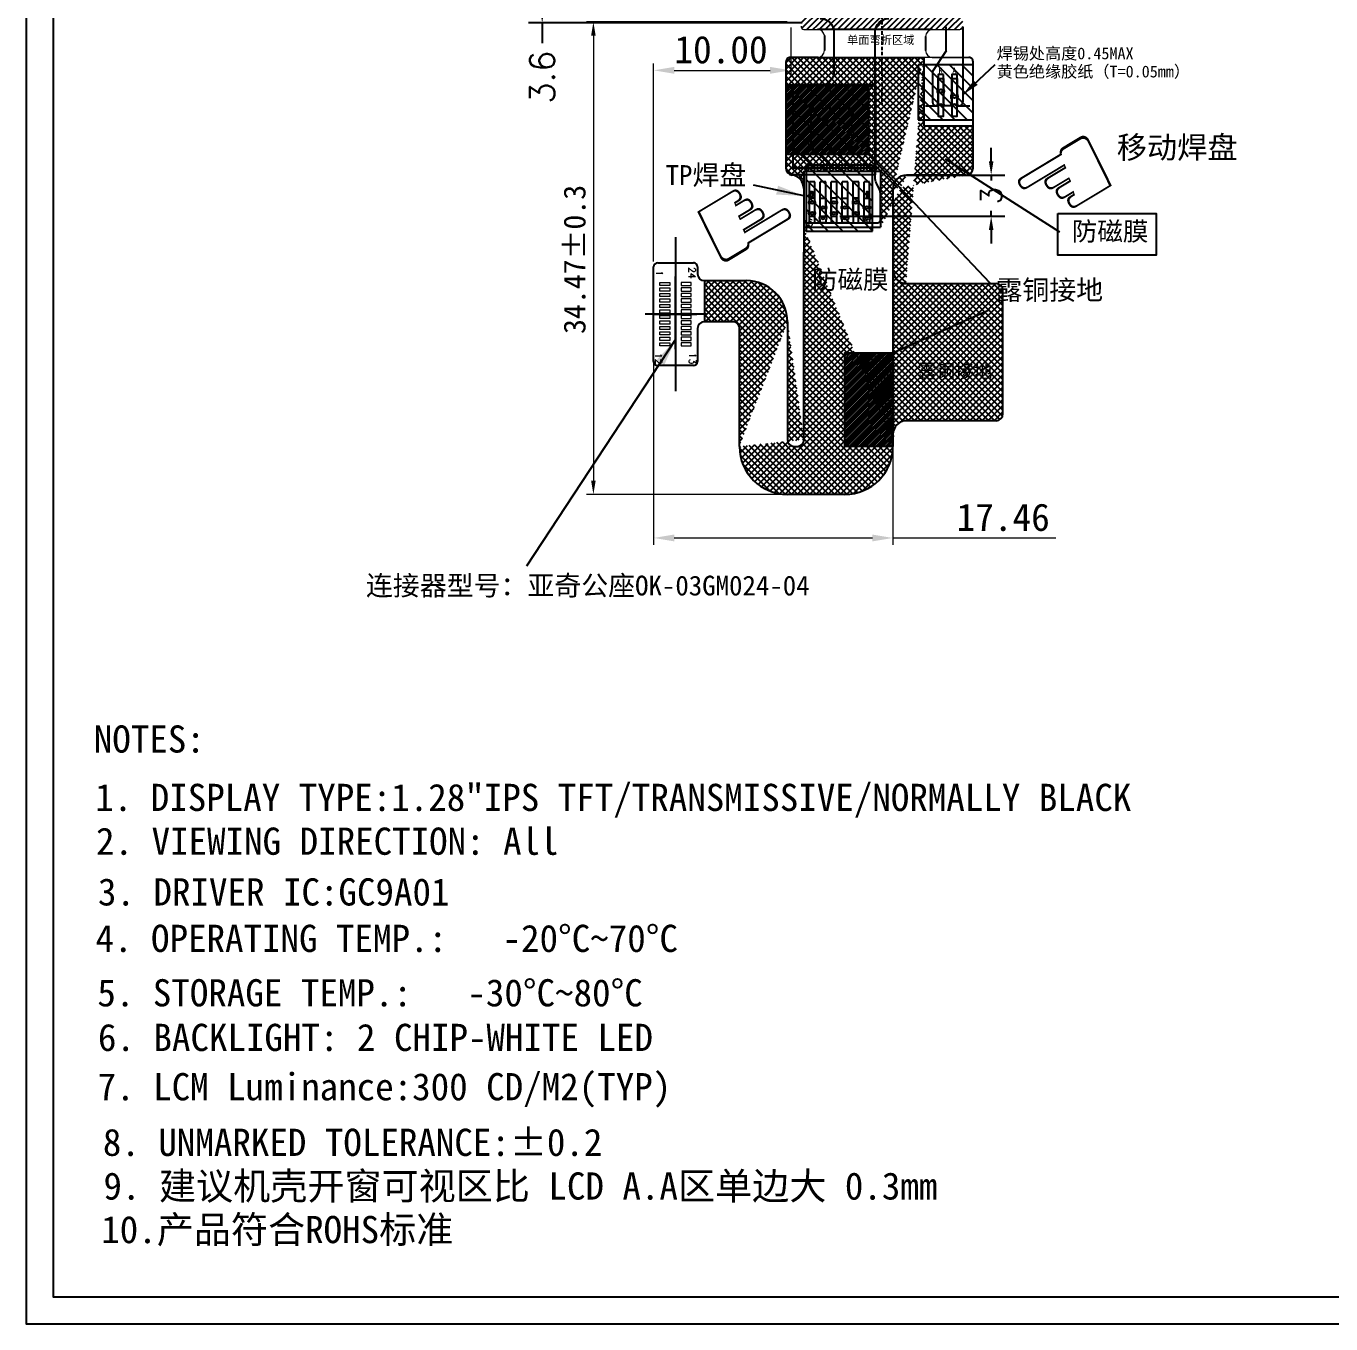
# Model space of a CAD drawing. Header units: millimetres. Extents: x 784 to 1591, y 435 to 646.
# Drawn here: x 1339.8 to 1435.1, y 442.7 to 537.4 of the extents above; entities that cross this region are included whole.
import ezdxf

# ---------------------------------------------------------------- set-up
doc = ezdxf.new("R2010")
doc.units = ezdxf.units.MM
doc.linetypes.add('CENTER', pattern=[50.800000000000004, 31.75, -6.349999999999999, 6.349999999999999, -6.349999999999999])
doc.linetypes.add('DASHED2', pattern=[0.375, 0.25, -0.125])
for name, color, linetype in [('dim', 3, 'Continuous'), ('DWG', 7, 'Continuous'), ('FPC', 33, 'Continuous'), ('FPC-LED', 30, 'Continuous'), ('FPC-O正面白油层', 7, 'Continuous'), ('FRAME', 154, 'Continuous'), ('图框', 7, 'Continuous')]:
    doc.layers.add(name, color=color, linetype=linetype)
doc.styles.add('ROMANS', font='romans.shx')
doc.styles.get("Standard").update_dxf_attribs({"font": 'txt', "bigfont": 'gbcbig.shx'})
doc.styles.add('中文', font='')
doc.styles.add('宋', font='', dxfattribs={"height": 2})
doc.styles.add('宋体', font='')
doc.styles.add('工程', font='gbenor.shx', dxfattribs={"width": 1.25, "bigfont": 'gbcbig.shx'})
doc.styles.get('中文').set_extended_font_data('SimSun')
doc.styles.get('宋').set_extended_font_data('SimSun')
doc.styles.get('宋体').set_extended_font_data('SimSun')
doc.dimstyles.new('ISO-25$0', dxfattribs={"dimtxt": 1.5, "dimasz": 1, "dimexe": 1, "dimexo": 0.3, "dimgap": 0.6, "dimtad": 0, "dimdsep": 46, "dimtxsty": 'Standard', "dimcen": 0, "dimadec": 0, "dimazin": 0, "dimtfac": 1, "dimtmove": 0, "dimatfit": 3, "dimfxl": 1, "dimarcsym": 0})
doc.dimstyles.get("Standard").update_dxf_attribs({"dimtxt": 0.18, "dimasz": 0.18, "dimexe": 0.18, "dimexo": 0.0625, "dimgap": 0.09, "dimtad": 0, "dimzin": 0, "dimdsep": 46, "dimtxsty": 'Standard', "dimcen": 0, "dimadec": 0, "dimazin": 0, "dimtfac": 1, "dimtofl": 0, "dimtmove": 0, "dimatfit": 3, "dimfxl": 1, "dimtolj": 1, "dimtzin": 0, "dimarcsym": 0})
doc.dimstyles.new('标准', dxfattribs={"dimtxt": 2, "dimasz": 1.8, "dimexe": 0.5, "dimexo": 0.4, "dimgap": 0.1, "dimtad": 1, "dimzin": 1, "dimdsep": 46, "dimtxsty": '工程', "dimblk": 'CLOSEDBLANK', "dimcen": 0.09, "dimclrd": 3, "dimclre": 3, "dimclrt": 3, "dimadec": 0, "dimazin": 0, "dimtfac": 1, "dimtofl": 0, "dimtmove": 0, "dimatfit": 3, "dimldrblk": 'CLOSEDBLANK', "dimfxl": 1, "dimtolj": 1, "dimlwd": 0, "dimlwe": 0, "dimarcsym": 0})

# ---------------------------------------------------------------- blocks, each defined once
blk = doc.blocks.new('*D84')
at = {"color": 7, "lineweight": 0, "transparency": 16777216}
for p, q in [((1395.390129754985, 537.6748398307334), (1380.741447155079, 537.6748398307334)), ((1381.241447155079, 536.6748398307334), (1381.241447155078, 504.2011819960208)), ((1395.002405707368, 503.2011819960208), (1380.741447155078, 503.2011819960208))]:
    blk.add_line(p, q, dxfattribs=at)
at = {"color": 7, "transparency": 16777216}
for points in [[(1381.074780488412, 536.6748398307334), (1381.408113821745, 536.6748398307334), (1381.241447155079, 537.6748398307334)], [(1381.074780488412, 504.2011819960208), (1381.408113821745, 504.2011819960208), (1381.241447155078, 503.2011819960208)]]:
    blk.add_solid(points, dxfattribs=at)
at = {"layer": 'Defpoints', "color": 0, "transparency": 16777216}
for p in [(1395.790129754985, 537.6748398307334), (1381.241447155078, 503.2011819960208), (1395.402405707368, 503.2011819960208)]:
    blk.add_point(p, dxfattribs=at)
at = {"color": 7, "transparency": 16777216, "insert": (1379.878877322676, 520.3506281803766), "char_height": 1.6, "attachment_point": 5, "rotation": 90, "style": '宋体'}
blk.add_mtext('\\A1;34.47%%P0.3', dxfattribs=at)
blk = doc.blocks.new('_ClosedBlank')
at = {"color": 0, "linetype": 'ByBlock', "lineweight": -2}
for p, q in [((-1, 0.1666666666666666), (0, 0)), ((-1, 0.1666666666666666), (-1, -0.1666666666666666)), ((0, 0), (-1, -0.1666666666666666))]:
    blk.add_line(p, q, dxfattribs=at)
blk = doc.blocks.new('f')
h = blk.add_hatch()
h.set_pattern_fill('ANSI31', color=2, scale=0.2, style=0)
h.set_pattern_definition([(45, (236.848330960669, 0), (-0.4490128060534576, 0.4490128060534577), [])])
h.paths.add_polyline_path([(485.9467499625166, 191.7858586389511), (481.9467499625167, 191.785858638951), (481.9467499625166, 187.785858638951), (485.9467499625166, 187.785858638951)])
at = {"color": 2}
for p, q in [((481.9467499625166, 191.785858638951), (485.9467499625166, 191.785858638951)), ((481.9467499625166, 187.785858638951), (481.9467499625167, 191.785858638951)), ((485.9467499625166, 191.785858638951), (485.9467499625166, 187.785858638951)), ((485.9467499625166, 187.785858638951), (481.9467499625166, 187.785858638951))]:
    blk.add_line(p, q, dxfattribs=at)
blk = doc.blocks.new('*D94')
at = {"color": 7, "lineweight": 0, "transparency": 16777216}
for p, q in [((1385.638735930305, 514.4011524452828), (1385.638735930305, 499.5245121384881)), ((1403.102405706984, 506.3011524451629), (1403.102405706984, 499.5245121384881)), ((1387.138735930305, 500.0245121384881), (1401.602405706984, 500.0245121384881)), ((1403.102405706984, 500.0245121384881), (1414.989277215364, 500.0245121384881))]:
    blk.add_line(p, q, dxfattribs=at)
at = {"color": 7, "transparency": 16777216}
for points in [[(1387.138735930305, 500.2745121384881), (1387.138735930305, 499.7745121384881), (1385.638735930305, 500.0245121384881)], [(1401.602405706984, 500.2745121384881), (1401.602405706984, 499.7745121384881), (1403.102405706984, 500.0245121384881)]]:
    blk.add_solid(points, dxfattribs=at)
at = {"layer": 'Defpoints', "color": 0, "transparency": 16777216}
for p in [(1385.638735930305, 514.8011524452828), (1403.102405706984, 506.7011524451628), (1403.102405706984, 500.0245121384881)]:
    blk.add_point(p, dxfattribs=at)
at = {"color": 7, "transparency": 16777216, "insert": (1411.148495092459, 501.5245121384881), "char_height": 2, "attachment_point": 5, "style": '宋体'}
blk.add_mtext('\\A1;17.46', dxfattribs=at)
blk = doc.blocks.new('*D95')
at = {"color": 7, "lineweight": 0, "transparency": 16777216}
for p, q in [((1395.639660334535, 537.2748398307334), (1395.639660334535, 533.6459933465893)), ((1385.638736365913, 520.2011525835114), (1385.638736365913, 534.6459933465893)), ((1387.138736365913, 534.1459933465893), (1394.139660334535, 534.1459933465893))]:
    blk.add_line(p, q, dxfattribs=at)
at = {"color": 7, "transparency": 16777216}
for points in [[(1387.138736365913, 534.3959933465893), (1387.138736365913, 533.8959933465893), (1385.638736365913, 534.1459933465893)], [(1394.139660334535, 534.3959933465893), (1394.139660334535, 533.8959933465893), (1395.639660334535, 534.1459933465893)]]:
    blk.add_solid(points, dxfattribs=at)
at = {"layer": 'Defpoints', "color": 0, "transparency": 16777216}
for p in [(1395.639660334535, 537.6748398307334), (1395.639660334535, 534.1459933465893), (1385.638736365913, 519.8011525835115)]:
    blk.add_point(p, dxfattribs=at)
at = {"color": 7, "transparency": 16777216, "insert": (1390.55502540607, 535.6459933465893), "char_height": 2, "attachment_point": 5, "style": '宋体'}
blk.add_mtext('\\A1;10.00', dxfattribs=at)
blk = doc.blocks.new('*D106')
at = {"layer": 'Defpoints', "color": 0, "transparency": 16777216}
for p in [(1402.297827056947, 541.2149035360501), (1377.505406430877, 537.6149035358101), (1396.788954288807, 537.6149035358101)]:
    blk.add_point(p, dxfattribs=at)
at = {"layer": 'dim', "color": 0, "lineweight": -2, "transparency": 16777216}
for p, q in [((1401.997827056947, 541.2149035360501), (1376.505406430877, 541.2149035360501)), ((1377.505406430877, 540.2149035360501), (1377.505406430877, 538.6149035358101)), ((1396.488954288807, 537.6149035358101), (1376.505406430877, 537.6149035358101)), ((1377.505406430877, 537.6149035358101), (1377.505406430877, 536.135340044327))]:
    blk.add_line(p, q, dxfattribs=at)
at = {"layer": 'dim', "color": 0, "transparency": 16777216}
for points in [[(1377.338739764211, 540.2149035360501), (1377.672073097544, 540.2149035360501), (1377.505406430877, 541.2149035360501)], [(1377.338739764211, 538.6149035358101), (1377.672073097544, 538.6149035358101), (1377.505406430877, 537.6149035358101)]]:
    blk.add_solid(points, dxfattribs=at)
at = {"layer": 'dim', "color": 0, "transparency": 16777216, "insert": (1377.505406430877, 533.649625758613), "char_height": 1.8, "attachment_point": 5, "rotation": 90, "style": 'ROMANS'}
blk.add_mtext('3.6', dxfattribs=at)
blk = doc.blocks.new('*D132')
at = {"color": 0, "lineweight": -2, "transparency": 16777216}
for p, q in [((1410.270427635883, 527.5011524437627), (1410.270427635883, 528.5011524437627)), ((1404.102405705964, 526.5011524437627), (1411.270427635883, 526.5011524437627)), ((1410.270427635883, 526.5011524437627), (1410.270427635883, 526.1011524437628)), ((1410.270427635883, 523.5011524437627), (1410.270427635883, 523.9011524437627)), ((1399.22971030671, 523.5011524437627), (1411.270427635883, 523.5011524437627)), ((1410.270427635883, 522.5011524437627), (1410.270427635883, 521.5011524437627))]:
    blk.add_line(p, q, dxfattribs=at)
at = {"color": 0, "transparency": 16777216}
for points in [[(1410.103760969216, 527.5011524437627), (1410.43709430255, 527.5011524437627), (1410.270427635883, 526.5011524437627)], [(1410.103760969216, 522.5011524437627), (1410.43709430255, 522.5011524437627), (1410.270427635883, 523.5011524437627)]]:
    blk.add_solid(points, dxfattribs=at)
at = {"layer": 'Defpoints', "color": 0, "transparency": 16777216}
for p in [(1403.802405705964, 526.5011524437627), (1410.270427635883, 526.5011524437627), (1398.92971030671, 523.5011524437627)]:
    blk.add_point(p, dxfattribs=at)
at = {"color": 0, "transparency": 16777216, "insert": (1410.270427635883, 525.001152443763), "char_height": 1.5, "attachment_point": 5, "rotation": 90}
blk.add_mtext('3', dxfattribs=at)
blk = doc.blocks.new('24PP')
at = {"color": 1, "linetype": 'CENTER'}
for p, q in [((2882.854864394058, 144.1088569521853), (2882.854864394058, 132.883562968108)), ((2885.077635341584, 138.4962099601462), (2880.632093446533, 138.4962099601462))]:
    blk.add_line(p, q, dxfattribs=at)
at = {"layer": 'FPC', "color": 4, "linetype": 'Continuous', "lineweight": 5}
for p, q in [((2881.714864394058, 140.8112099601458), (2882.444864394058, 140.8112099601462)), ((2881.714864394058, 140.5812099601462), (2881.714864394058, 140.8112099601458)), ((2882.444864394058, 140.5812099601462), (2881.714864394058, 140.5812099601462)), ((2881.714864394058, 140.4112099601462), (2882.444864394058, 140.4112099601462)), ((2881.714864394058, 140.1812099601466), (2881.714864394058, 140.4112099601462)), ((2882.444864394058, 140.1812099601466), (2881.714864394058, 140.1812099601466)), ((2881.714864394058, 140.0112099601465), (2882.444864394058, 140.0112099601465)), ((2881.714864394058, 139.781209960147), (2881.714864394058, 140.0112099601465)), ((2882.444864394058, 140.8112099601462), (2882.444864394058, 140.5812099601462)), ((2882.444864394058, 140.4112099601462), (2882.444864394058, 140.1812099601466)), ((2882.444864394058, 140.0112099601465), (2882.444864394058, 139.781209960147)), ((2883.994864394058, 140.8112099601462), (2883.264864394057, 140.8112099601462)), ((2883.264864394057, 140.8112099601462), (2883.264864394057, 140.5812099601462)), ((2883.264864394057, 140.5812099601462), (2883.994864394058, 140.5812099601462)), ((2883.994864394058, 140.4112099601462), (2883.264864394057, 140.4112099601462)), ((2883.264864394057, 140.4112099601462), (2883.264864394057, 140.1812099601466)), ((2883.264864394057, 140.1812099601466), (2883.994864394058, 140.1812099601466)), ((2883.994864394058, 140.0112099601465), (2883.264864394058, 140.0112099601465)), ((2883.264864394058, 140.0112099601465), (2883.264864394058, 139.781209960147)), ((2883.994864394058, 140.5812099601462), (2883.994864394058, 140.8112099601462)), ((2883.994864394058, 140.1812099601466), (2883.994864394058, 140.4112099601462)), ((2883.994864394058, 139.781209960147), (2883.994864394058, 140.0112099601465)), ((2882.444864394058, 139.781209960147), (2881.714864394058, 139.781209960147)), ((2881.714864394058, 139.6112099601469), (2882.444864394058, 139.6112099601469)), ((2881.714864394058, 139.3812099601473), (2881.714864394058, 139.6112099601469)), ((2882.444864394058, 139.3812099601473), (2881.714864394058, 139.3812099601473)), ((2881.714864394058, 138.9812099601459), (2881.714864394058, 139.2112099601472)), ((2881.714864394058, 139.2112099601472), (2882.444864394058, 139.2112099601477)), ((2882.444864394058, 139.6112099601469), (2882.444864394058, 139.3812099601473)), ((2882.444864394058, 139.2112099601477), (2882.444864394058, 138.9812099601463)), ((2883.264864394058, 139.781209960147), (2883.994864394058, 139.781209960147)), ((2883.994864394058, 139.6112099601469), (2883.264864394058, 139.6112099601469)), ((2883.264864394058, 139.6112099601469), (2883.264864394058, 139.3812099601473)), ((2883.264864394058, 139.3812099601473), (2883.994864394058, 139.3812099601473)), ((2883.994864394058, 139.2112099601477), (2883.264864394058, 139.2112099601477)), ((2883.264864394058, 139.2112099601477), (2883.264864394058, 138.9812099601463)), ((2883.994864394058, 139.3812099601473), (2883.994864394058, 139.6112099601469)), ((2883.994864394058, 138.9812099601463), (2883.994864394058, 139.2112099601477)), ((2882.444864394058, 138.9812099601463), (2881.714864394058, 138.9812099601459)), ((2881.714864394058, 138.5812099601462), (2881.714864394058, 138.8112099601458)), ((2881.714864394058, 138.8112099601458), (2882.444864394058, 138.8112099601462)), ((2882.444864394058, 138.5812099601467), (2881.714864394058, 138.5812099601462)), ((2881.714864394058, 138.1812099601466), (2881.714864394058, 138.4112099601462)), ((2881.714864394058, 138.4112099601462), (2882.444864394058, 138.4112099601462)), ((2882.444864394058, 138.1812099601466), (2881.714864394058, 138.1812099601466)), ((2882.444864394058, 138.8112099601462), (2882.444864394058, 138.5812099601467)), ((2882.444864394058, 138.4112099601462), (2882.444864394058, 138.1812099601466)), ((2883.264864394058, 138.9812099601463), (2883.994864394058, 138.9812099601463)), ((2883.994864394058, 138.8112099601462), (2883.264864394058, 138.8112099601462)), ((2883.264864394058, 138.8112099601462), (2883.264864394058, 138.5812099601467)), ((2883.264864394058, 138.5812099601467), (2883.994864394058, 138.5812099601467)), ((2883.994864394058, 138.4112099601462), (2883.264864394058, 138.4112099601462)), ((2883.264864394058, 138.4112099601462), (2883.264864394058, 138.1812099601466)), ((2883.264864394058, 138.1812099601466), (2883.994864394058, 138.1812099601466)), ((2883.994864394058, 138.5812099601467), (2883.994864394058, 138.8112099601462)), ((2883.994864394058, 138.1812099601466), (2883.994864394058, 138.4112099601462)), ((2881.714864394058, 137.781209960147), (2881.714864394058, 138.0112099601465)), ((2881.714864394058, 138.0112099601465), (2882.444864394058, 138.0112099601465)), ((2882.444864394058, 137.781209960147), (2881.714864394058, 137.781209960147)), ((2881.714864394058, 137.3812099601473), (2881.714864394058, 137.6112099601469)), ((2881.714864394058, 137.6112099601469), (2882.444864394058, 137.6112099601469)), ((2882.444864394058, 137.3812099601473), (2881.714864394058, 137.3812099601473)), ((2881.714864394058, 136.9812099601459), (2881.714864394058, 137.2112099601472)), ((2881.714864394058, 137.2112099601472), (2882.444864394058, 137.2112099601472)), ((2882.444864394058, 138.0112099601465), (2882.444864394058, 137.781209960147)), ((2882.444864394058, 137.6112099601469), (2882.444864394058, 137.3812099601473)), ((2882.444864394058, 137.2112099601472), (2882.444864394058, 136.9812099601463)), ((2883.994864394058, 138.0112099601465), (2883.264864394058, 138.0112099601465)), ((2883.264864394058, 138.0112099601465), (2883.264864394058, 137.781209960147)), ((2883.264864394058, 137.781209960147), (2883.994864394058, 137.781209960147)), ((2883.264864394058, 137.6112099601469), (2883.264864394058, 137.3812099601473)), ((2883.994864394058, 137.6112099601469), (2883.264864394058, 137.6112099601469)), ((2883.264864394058, 137.3812099601473), (2883.994864394058, 137.3812099601473)), ((2883.264864394058, 137.2112099601472), (2883.264864394058, 136.9812099601463)), ((2883.994864394058, 137.2112099601472), (2883.264864394058, 137.2112099601472)), ((2883.994864394058, 137.781209960147), (2883.994864394058, 138.0112099601465)), ((2883.994864394058, 137.3812099601473), (2883.994864394058, 137.6112099601469)), ((2883.994864394058, 136.9812099601463), (2883.994864394058, 137.2112099601472)), ((2882.444864394058, 136.9812099601463), (2881.714864394058, 136.9812099601459)), ((2881.714864394058, 136.5812099601462), (2881.714864394058, 136.8112099601458)), ((2881.714864394058, 136.8112099601458), (2882.444864394058, 136.8112099601462)), ((2882.444864394058, 136.5812099601462), (2881.714864394058, 136.5812099601462)), ((2881.714864394058, 136.1812099601466), (2881.714864394058, 136.4112099601462)), ((2881.714864394058, 136.4112099601462), (2882.444864394058, 136.4112099601462)), ((2882.444864394058, 136.1812099601466), (2881.714864394058, 136.1812099601466)), ((2882.444864394058, 136.8112099601462), (2882.444864394058, 136.5812099601462)), ((2882.444864394058, 136.4112099601462), (2882.444864394058, 136.1812099601466)), ((2883.264864394058, 136.9812099601463), (2883.994864394058, 136.9812099601463)), ((2883.264864394058, 136.8112099601462), (2883.264864394058, 136.5812099601462)), ((2883.994864394058, 136.8112099601462), (2883.264864394058, 136.8112099601462)), ((2883.264864394058, 136.5812099601462), (2883.994864394058, 136.5812099601462)), ((2883.264864394058, 136.4112099601462), (2883.264864394058, 136.1812099601466)), ((2883.994864394058, 136.4112099601462), (2883.264864394058, 136.4112099601462)), ((2883.264864394058, 136.1812099601466), (2883.994864394058, 136.1812099601466)), ((2883.994864394058, 136.5812099601462), (2883.994864394058, 136.8112099601462)), ((2883.994864394058, 136.1812099601466), (2883.994864394058, 136.4112099601462))]:
    blk.add_line(p, q, dxfattribs=at)

msp = doc.modelspace()

# ---------------------------------------------------------------- hatches: boundary and pattern name
h = msp.add_hatch()
h.set_pattern_fill('ANSI31', color=30, scale=0.1, style=0)
h.set_pattern_definition([(45, (297.8598381124639, 2.579839830733363), (-0.2245064030267288, 0.2245064030267289), [])])
edge = h.paths.add_edge_path()
edge.add_line((1396.397827056947, 538.3749035357341), (1408.197827056948, 538.3749035357341))
edge.add_line((1396.397827056947, 537.374858942027), (1396.397827056947, 538.3749035357341))
edge.add_arc((1396.643116082445, 537.3677252840799), 0.2454848243183959, 178.3428122741059, 261.6792883724786)
edge.add_line((1396.6076048003, 537.124858703275), (1397.60292305454, 537.124858679285))
edge.add_line((1405.990338112463, 537.124858814554), (1397.602844308328, 537.1248586792849))
edge.add_line((1406.990369852437, 537.1248245455381), (1407.987955593417, 537.1248245455381))
edge.add_line((1405.99033804873, 537.124858814554), (1407.987969971314, 537.1248589420271))
edge.add_arc((1407.952430529216, 537.3677252840799), 0.2454848243183959, 278.3207116275345, 361.6571877258941)
edge.add_line((1408.197827056948, 537.3748589420268), (1408.197827056948, 538.3749035357339))
h = msp.add_hatch()
h.set_pattern_fill('ANSI37', color=5, scale=0.1, style=0)
h.set_pattern_definition([(45, (297.8598381124641, 2.579839830747289), (-0.2245064030267288, 0.2245064030267289), []), (135, (297.8598381124641, 2.579839830747289), (-0.2245064030267289, -0.2245064030267288), [])])
h.paths.add_polyline_path([(1395.312333231213, 533.099398819422), (1401.312333231213, 533.099398819422), (1401.312333231213, 528.0011524445431), (1395.312333231213, 528.0011524445431)], flags=16)
h.paths.add_polyline_path([(1403.102405706985, 506.7011524451768), (1399.586985977454, 506.7011524451768), (1399.586985977454, 513.5330738549392), (1403.102405706985, 513.5330738549392)], flags=17)
edge = h.paths.add_edge_path()
edge.add_line((1397.633624907931, 535.0884071453295), (1405.351760329869, 535.0884690124236))
edge.add_line((1397.633624907931, 535.0884071453295), (1395.602405706305, 535.0884071453303))
edge.add_arc((1395.602405706305, 534.7884071453307), 0.3, 89.99999999994789, 180.0000000000391)
edge.add_line((1395.302405706305, 527.0011524445367), (1395.302405706305, 534.7884071453307))
edge.add_arc((1395.796163431451, 526.9956937349532), 0.4937878984461769, 179.3665956732287, 262.9711489085167)
edge.add_arc((1395.60249342295, 525.514622276225), 0.9999122872956046, 359.9955760034253, 442.3421396222792)
edge.add_line((1396.602405707265, 526.8011787264797), (1396.602405707265, 525.5146994835856))
edge.add_line((1396.602405707265, 526.8011787264797), (1402.202438112464, 526.8011787264797))
edge.add_line((1402.202438112464, 526.8011787264797), (1402.202438112464, 522.7011787264798))
edge.add_arc((1404.102477074709, 525.501081076053), 1.000071370270443, 90.0040888359953, 179.9959111640177)
edge.add_line((1408.447796509473, 526.5011524437766), (1404.102405705965, 526.5011524437767))
edge.add_arc((1408.447569694727, 527.0013792592824), 0.5002268669274116, 270.025979268563, 359.974020731476)
edge.add_line((1408.947796510233, 527.0011524445367), (1408.947827056947, 530.107209441196))
edge.add_line((1405.351760329869, 530.1072094411961), (1408.947827056947, 530.1072094411961))
edge.add_line((1405.351760329869, 535.0883663104601), (1405.351760329869, 530.1072094411961))
edge.add_line((1403.102405706985, 525.5011524447966), (1403.102405706985, 506.7011524451767))
edge.add_line((1396.602405707265, 522.7011787264798), (1402.202438112464, 522.7011787264798))
edge.add_line((1396.602405707265, 522.7011787264798), (1396.602405707265, 520.8799398307474))
edge.add_line((1396.602405707265, 507.2011524433967), (1396.602405707265, 520.8799398307474))
edge.add_arc((1392.402343388585, 515.8010901253767), 3.00003627576, 0.001190190901835503, 89.99880981860179)
edge.add_line((1389.338548136661, 518.8011524437566), (1392.402405707485, 518.8011524437566))
edge.add_line((1389.338548136661, 518.8011524437566), (1389.338548136661, 515.8011524442767))
edge.add_line((1391.402405705965, 515.8011524442768), (1389.338548136661, 515.8011524442768))
edge.add_arc((1391.40252179743, 515.3012685349822), 0.4998839227748116, 359.9866938087497, 450.0133061912113)
edge.add_line((1391.902405706725, 506.7011524451768), (1391.902405706725, 515.3011524435167))
edge.add_line((1395.402405706965, 515.8011524442768), (1395.402405706965, 507.2011524433967))
edge.add_arc((1395.902621472613, 507.2013682108264), 0.5002158121838584, 180.024714458254, 269.9752858315165)
edge.add_arc((1396.102521797971, 507.2010363544702), 0.4998839227736608, 269.9866938087105, 360.0133059037828)
edge.add_arc((1395.402477578805, 506.7012243170167), 3.50004232172, 180.0011765465995, 269.9988234627999)
edge.add_line((1399.602405706745, 503.2011524449367), (1395.402405706965, 503.2011524449367))
edge.add_arc((1399.602332999245, 506.7012251526766), 3.50004232172, 270.0011902246106, 359.9988097849971)
h = msp.add_hatch()
h.set_pattern_fill('ANSI31', color=2, style=0)
h.set_pattern_definition([(45, (759.9311578825547, -4.572632783806228), (-0.08838834764831843, 0.08838834764831845), [])])
h.paths.add_polyline_path([(1395.312333231213, 533.099398819422), (1401.312333231213, 533.099398819422), (1401.312333231213, 528.0011524445431), (1395.312333231213, 528.0011524445431)])
h = msp.add_hatch()
h.set_pattern_fill('ANSI37', color=2, scale=0.1)
h.set_pattern_definition([(45, (297.8598381124641, 2.579839830747233), (-0.2245064030267288, 0.2245064030267289), []), (135, (297.8598381124641, 2.579839830747233), (-0.2245064030267289, -0.2245064030267288), [])])
h.paths.add_polyline_path([(1411.134089268265, 518.0813819075898, 0.4142135623730951), (1410.634089268265, 518.5813819075898), (1404.102405706985, 518.5813819075898, -0.4142135623730951), (1403.102405706985, 519.5813819075898), (1403.102405706985, 507.5834265785634, -0.4142135623730951), (1404.102405706985, 508.5834265785634), (1410.634089268265, 508.5834265785634, 0.4142135623730951), (1411.134089268265, 509.0834265785634)])
h.paths.add_polyline_path([(1399.653815760161, 509.9950237194473), (1403.40550115342, 509.9950237194473), (1403.40550115342, 511.1579450677619), (1399.653815760161, 511.1579450677619)], flags=9)
h.paths.add_polyline_path([(1404.538433539338, 511.076974527871), (1410.791242528102, 511.076974527871), (1410.791242528102, 513.0151767750621), (1404.538433539338, 513.0151767750621)], flags=24)
h = msp.add_hatch()
h.set_pattern_fill('ANSI31', color=2, style=0)
h.set_pattern_definition([(45, (759.9311578825544, -4.572632783820211), (-0.08838834764831843, 0.08838834764831845), [])])
h.paths.add_polyline_path([(1403.102405706984, 506.7011524451628), (1399.586985977454, 506.7011524451628), (1399.586985977454, 513.5330738549252), (1403.102405706984, 513.5330738549252)])

# ---------------------------------------------------------------- linework, layer by layer
at = {"color": 1, "linetype": 'DASHED2'}
msp.add_line((1402.297827056947, 578.6225157807996), (1402.297827056947, 531.6790557661865), dxfattribs=at)
at = {"color": 30, "linetype": 'Continuous'}
for p, q in [((1395.302405706305, 527.0011524445229), (1395.302405706305, 534.7884071453168)), ((1408.947827056947, 530.1072094411821), (1408.947827056947, 534.7884113407501)), ((1408.947796510233, 527.0011524445229), (1408.947827056947, 530.1072094411821)), ((1408.447796509473, 526.5011524437626), (1404.102405705964, 526.5011524437627)), ((1403.102405706984, 525.5011524447827), (1403.102405706984, 506.7011524451628)), ((1396.602405707265, 507.2011524433827), (1396.602405707265, 520.8799398307334)), ((1385.938735929745, 520.1011524447167), (1388.538735931665, 520.1011524447167)), ((1385.638735930305, 512.9011524441569), (1385.638735930305, 519.8011524452766)), ((1388.838735931105, 519.8011524452766), (1388.838735931105, 519.2874499192743)), ((1389.338548136661, 518.8011524437427), (1392.402405707485, 518.8011524437427)), ((1388.838735931105, 515.3148549687589), (1388.838735931105, 512.9011524441677)), ((1391.402405705965, 515.8011524442628), (1389.338548136661, 515.8011524442628)), ((1391.902405706724, 506.7011524451628), (1391.902405706724, 515.3011524435027)), ((1395.402405706965, 515.8011524442628), (1395.402405706965, 507.2011524433827)), ((1388.538735931665, 512.6011524447167), (1385.938735929745, 512.6011524447167)), ((1395.902405707724, 506.7011524451628), (1396.102405706505, 506.7011524451628)), ((1399.602405706745, 503.2011524449227), (1395.402405706965, 503.2011524449227))]:
    msp.add_line(p, q, dxfattribs=at)
at = {"color": 30}
for p, q in [((1397.63362490793, 535.0884071453156), (1395.602405706305, 535.0884071453164)), ((1404.102405706985, 518.5813819075898), (1410.634089268265, 518.5813819075898)), ((1411.134089268265, 509.0834265785634), (1411.134089268265, 518.0813819075898))]:
    msp.add_line(p, q, dxfattribs=at)
for p, q in [((1405.351760329868, 535.0883663104461), (1405.351760329868, 530.1072094411821)), ((1406.393634307534, 531.7415970592624), (1406.393634307533, 531.5528511983807)), ((1407.793634307533, 531.7415970592624), (1407.793634307533, 531.5528511983807)), ((1405.351760329868, 530.1072094411821), (1408.947827056947, 530.1072094411821)), ((1389.338548136661, 518.8011524437427), (1389.338548136661, 515.8011524442628))]:
    msp.add_line(p, q)
at = {"color": 1}
for p, q in [((1396.602405707265, 526.8011787264797), (1402.202438112464, 526.8011787264797)), ((1396.602405707265, 526.8011787264797), (1396.602405707265, 525.5146994835854)), ((1402.202438112464, 526.8011787264797), (1402.202438112464, 522.7011787264798)), ((1396.602405707265, 525.5145450696914), (1396.602405707265, 522.7011787264798)), ((1396.602405707265, 522.7011787264798), (1402.202438112464, 522.7011787264798))]:
    msp.add_line(p, q, dxfattribs=at)
at = {"color": 1, "linetype": 'Continuous'}
for p, q in [((1397.002405707365, 523.501152443549), (1397.002405707365, 526.0011524427293)), ((1397.402405707465, 526.0011524427293), (1397.002405707365, 526.0011524427293)), ((1397.402405707465, 523.501152443549), (1397.402405707465, 526.0011524427293)), ((1397.802405707565, 523.501152443549), (1397.802405707565, 526.0011524427293)), ((1398.202405707665, 526.0011524427293), (1397.802405707565, 526.0011524427293)), ((1398.202405707665, 523.501152443549), (1398.202405707665, 526.0011524427293)), ((1398.602405707765, 523.501152443549), (1398.602405707765, 526.0011524427293)), ((1399.002405707865, 526.0011524427293), (1398.602405707765, 526.0011524427293)), ((1399.002405707865, 523.501152443549), (1399.002405707865, 526.0011524427293)), ((1399.402405707965, 523.501152443549), (1399.402405707965, 526.0011524427293)), ((1399.802405708065, 526.0011524427293), (1399.402405707965, 526.0011524427293)), ((1399.802405708065, 523.501152443549), (1399.802405708065, 526.0011524427293)), ((1400.202405708165, 523.501152443549), (1400.202405708165, 526.0011524427293)), ((1400.602405708265, 526.0011524427293), (1400.202405708165, 526.0011524427293)), ((1400.602405708265, 523.501152443549), (1400.602405708265, 526.0011524427293)), ((1401.002405708365, 523.501152443549), (1401.002405708365, 526.0011524427293)), ((1401.402405708465, 526.0011524427293), (1401.002405708365, 526.0011524427293)), ((1401.402405708465, 523.501152443549), (1401.402405708465, 526.0011524427293)), ((1397.002405707365, 523.501152443549), (1397.402405707465, 523.501152443549)), ((1397.802405707565, 523.501152443549), (1398.202405707665, 523.501152443549)), ((1398.602405707765, 523.501152443549), (1399.002405707865, 523.501152443549)), ((1399.402405707965, 523.501152443549), (1399.802405708065, 523.501152443549)), ((1400.202405708165, 523.501152443549), (1400.602405708265, 523.501152443549)), ((1401.002405708365, 523.501152443549), (1401.402405708465, 523.501152443549))]:
    msp.add_line(p, q, dxfattribs=at)
at = {"color": 32}
for p, q in [((1396.602405707265, 525.5145450696775), (1396.602405707265, 524.9799398307333)), ((1396.602405707265, 524.9799398307333), (1396.602405707265, 520.8799398307334))]:
    msp.add_line(p, q, dxfattribs=at)
at = {"color": 7, "linetype": 'Continuous', "ltscale": 0.1}
msp.add_line((1387.238735930705, 513.8097639201173), (1387.238735930705, 519.0998459434218), dxfattribs=at)
at = {"color": 1, "linetype": 'CENTER', "ltscale": 0.1}
msp.add_line((1385.623464647908, 516.3511524447167), (1388.93257635598, 516.3511524447167), dxfattribs=at)
at = {"lineweight": -3}
msp.add_lwpolyline([(1401.797827056187, 526.5299479427497), (1395.802553454375, 526.5299479427497, -0.414213562373095), (1395.302553454375, 527.0299479427497), (1395.302553454376, 532.52994794247, -0.4142135623731078), (1395.802553454376, 533.02994794247), (1401.797827056187, 533.02994794247)], format="xyb", close=True, dxfattribs=at)
at = {"color": 2}
for points in [[(1395.312333231213, 533.099398819422), (1401.312333231213, 533.099398819422), (1401.312333231213, 528.0011524445431), (1395.312333231213, 528.0011524445431)], [(1403.102405706984, 506.7011524451628), (1399.586985977454, 506.7011524451628), (1399.586985977454, 513.5330738549252), (1403.102405706984, 513.5330738549252)]]:
    msp.add_lwpolyline(points, close=True, dxfattribs=at)
at = {"lineweight": -3}
msp.add_lwpolyline([(1400.109633893179, 528.3653777955722), (1400.109633893179, 531.3653777955722), (1397.109633893179, 531.3653777955722), (1397.109633893178, 528.3653777955726)], close=True, dxfattribs=at)
at = {"color": 4}
msp.add_lwpolyline([(1415.132351314588, 523.7059885189775), (1422.308230014075, 523.7059885189775), (1422.308230014075, 520.6678813410775), (1415.132351314588, 520.6678813410775)], close=True, dxfattribs=at)
at = {"color": 2}
msp.add_lwpolyline([(1410.634089268265, 508.5834265785634), (1404.102405706985, 508.5834265785634, 0.4142135623730951), (1403.102405706985, 507.5834265785634), (1403.102405706985, 506.7011524451767)], format="xyb", dxfattribs=at)
at = {"color": 30}
for centre, radius, start, end in [((1395.602405706304, 534.7884071453168), 0.3, 89.99999999994789, 180.0000000000391), ((1408.647827056947, 534.7884113407501), 0.3, 359.9999999999609, 90.00000000005213), ((1395.796163431451, 526.9956937349393), 0.4937878984461769, 179.3665956732289, 262.9711489085222), ((1408.447569694727, 527.0013792592684), 0.5002268669274116, 270.0259792685686, 359.974020731477), ((1395.60249342295, 525.5146222762112), 0.9999122872956046, 359.9955760034241, 82.34213962227977), ((1404.102477074708, 525.5010810760391), 1.000071370270443, 90.00408883599948, 179.9959111640168), ((1385.93873842514, 519.8011499498815), 0.3000024948455903, 90.00047658144929, 179.9995234186158), ((1388.538846513428, 519.8012630270399), 0.2998894380647538, 359.9788726521492, 90.02112734782477), ((1404.102405706985, 519.5813819075898), 1, 180, 270), ((1410.634089268265, 518.0813819075898), 0.5, 0, 90), ((1391.40252179743, 515.3012685349684), 0.4998839227748116, 359.9866938087513, 90.01330619121286), ((1385.938738420908, 512.90115493532), 0.3000024906135625, 180.0004757731679, 269.999524226806), ((1388.538733436269, 512.9011549395523), 0.3000024948457038, 270.0004765814493, 359.999523420609), ((1410.634089268265, 509.0834265785634), 0.5, 270, 0), ((1395.902621472613, 507.2013682108125), 0.5002158121838584, 180.0247144582527, 269.9752858315127), ((1396.102521797971, 507.2010363544563), 0.4998839227736608, 269.986693808709, 0.01330590378273072)]:
    msp.add_arc(centre, radius, start, end, dxfattribs=at)
at = {"color": 32, "linetype": 'Continuous'}
for centre, start, end in [((1389.338548136661, 519.3011524437427), 181.5703902549823, 270.000000000026), ((1389.338548136661, 515.3011524442628), 89.99999999997395, 178.4296097450177)]:
    msp.add_arc(centre, 0.5, start, end, dxfattribs=at)
at = {"color": 30, "linetype": 'Continuous'}
for centre, radius, start, end in [((1392.402343388585, 515.8010901253627), 3.00003627576, 0.001190190901835537, 89.99880981860179), ((1395.402477578805, 506.7012243170028), 3.50004232172, 180.0011765465995, 269.9988234627999), ((1399.602332999244, 506.7012251526627), 3.50004232172, 270.0011902246106, 359.9988097849971)]:
    msp.add_arc(centre, radius, start, end, dxfattribs=at)
at = {"layer": 'DWG', "color": 30, "lineweight": 0}
for p, q in [((1396.6076048003, 537.124858703275), (1397.60292305454, 537.124858679285)), ((1405.99033804873, 537.124858814554), (1407.987969971314, 537.1248589420271)), ((1406.990369852437, 537.1248245455381), (1407.987955593417, 537.1248245455381)), ((1406.990384230334, 537.1248589420271), (1407.987969971314, 537.1248589420271)), ((1408.647827056947, 535.0884113407501), (1405.351760329868, 535.0883663104461)), ((1405.954495493335, 535.0884690124097), (1408.647827056947, 535.0884113407501))]:
    msp.add_line(p, q, dxfattribs=at)
at = {"layer": 'DWG', "color": 30}
msp.add_line((1405.990338112463, 537.124858814554), (1397.602844308328, 537.1248586792849), dxfattribs=at)
at = {"layer": 'DWG', "color": 30, "lineweight": 0}
for centre, radius, start, end in [((1396.643116082445, 537.3677252840799), 0.2454848243183959, 178.3428122741057, 261.6792883724786), ((1397.602768167586, 536.624858703275), 0.5, 8.053034801029764, 89.99999999989578), ((1405.990338112464, 536.624858814554), 0.5, 90.00000000010422, 179.9999999999935), ((1407.952430529216, 537.3677252840799), 0.2454848243183959, 278.3207116275347, 1.657187725894293), ((1397.595339654756, 535.5894455401782), 0.5024989887920518, 274.3751485753828, 359.8820246683748), ((1405.992829412632, 535.5895036862282), 0.5024989887920518, 180.1179753316252, 265.6248514246172)]:
    msp.add_arc(centre, radius, start, end, dxfattribs=at)
at = {"layer": 'FPC', "color": 2}
for p, q in [((1406.997827056947, 535.5729119774834), (1406.997827056947, 537.3148691398828)), ((1408.197827056947, 537.3149035357341), (1408.193634055866, 531.8524626102811)), ((1406.997827056947, 535.5729119774835), (1405.993634307534, 534.052851198381)), ((1405.993634307534, 534.052851198381), (1405.993634307534, 531.8528511983809)), ((1406.468634307534, 531.5528511983807), (1406.293634307533, 531.552851198381)), ((1407.468634307534, 531.552851198381), (1406.718634307534, 531.5528511983807)), ((1407.893634307534, 531.552851198381), (1407.718634307534, 531.552851198381))]:
    msp.add_line(p, q, dxfattribs=at)
at = {"layer": 'FPC', "color": 30}
for p, q in [((1398.097837578322, 536.6949035357339), (1398.097837578321, 535.58841086636)), ((1405.490338112464, 536.6248589420271), (1405.490338112464, 535.5867776921796)), ((1397.63362490793, 535.0884071453156), (1405.351760329868, 535.0884690124097))]:
    msp.add_line(p, q, dxfattribs=at)
at = {"layer": 'FPC', "color": 1, "linetype": 'ByBlock', "lineweight": -3}
msp.add_lwpolyline([(1397.797827056707, 537.93240353541, -0.4142135623725623), (1398.797827056705, 536.93240353541), (1398.797827056705, 534.02994794247, -0.4142135623732283), (1397.797827056705, 533.02994794247), (1395.797827057225, 533.02994794247, 0.4142135623736279), (1395.297827056467, 532.52994794247), (1395.297827056467, 527.02994794351, 0.3755653011441832), (1395.731160390303, 526.5344123178891, -0.3755653009486456), (1396.597827057425, 525.5433410683556), (1396.597827057426, 523.2299479442902, 0.414213562375759), (1396.797827057426, 523.0299479442904), (1401.997827056183, 523.0299479442886, 0.4142135623697653), (1402.197827056183, 523.2299479442884), (1402.197827056182, 525.0590751562775, 0.1133446210673537), (1402.097641728746, 525.4953474967249), (1401.898012383621, 525.9070843802367, -0.1133446210675662), (1401.797827056185, 526.3433567206841), (1401.797827056185, 536.9324035355455, -0.4142135623933403), (1402.797827056254, 537.9324035355455)], format="xyb", dxfattribs=at)
at = {"layer": 'FPC', "color": 7}
for points in [[(1406.793634307531, 533.8528066648632), (1406.393634307534, 533.8528066648632), (1406.393634307533, 530.8028511983789), (1406.79363430753, 530.8028511983789)], [(1407.793634307533, 533.8528062191301), (1407.393634307536, 533.8528062191301), (1407.393634307536, 530.8028507526456), (1407.793634307533, 530.8028507526456)]]:
    msp.add_lwpolyline(points, close=True, dxfattribs=at)
at = {"layer": 'FPC', "color": 2}
for points in [[(1406.393634307534, 532.825212784131), (1406.393634307534, 533.552851198381), (1406.793634307533, 533.552851198381), (1406.793634307533, 532.825212784131)], [(1407.393634307534, 532.4197555714145), (1407.393634307534, 533.552851198381), (1407.793634307533, 533.552851198381), (1407.793634307533, 532.4197555714145)], [(1406.393634307534, 531.7415970592624), (1406.393634307534, 532.4477210623672)], [(1406.793634307533, 532.4477210623672), (1406.793634307533, 531.7415970592624)], [(1407.393634307534, 531.7415970592624), (1407.393634307534, 532.0422638496507)], [(1407.793634307533, 532.0422638496507), (1407.793634307533, 531.7415970592624)]]:
    msp.add_lwpolyline(points, dxfattribs=at)
at = {"layer": 'FPC', "lineweight": -3, "flags": 128}
for points in [[(1396.997827057528, 524.8299479434697), (1396.997827057529, 524.648372177882, 0.3333333331482004), (1396.997827057528, 524.348372178016), (1396.997827057528, 523.8751747757526, 0.33333333314719), (1396.997827057527, 523.5751747758866), (1396.997827057528, 523.0299479442899), (1397.397827057628, 523.0299479442899), (1397.397827057628, 523.5751747758852, 0.3333333331504238), (1397.397827057628, 523.8751747757535), (1397.397827057628, 524.3483721780146, 0.3333333331504238), (1397.397827057628, 524.648372177883), (1397.397827057628, 524.8299479434697)], [(1398.597827057928, 524.8299479434697), (1398.597827057929, 524.648372177882, 0.3333333331482004), (1398.597827057928, 524.348372178016), (1398.597827057928, 523.8751747757526, 0.33333333314719), (1398.597827057928, 523.5751747758866), (1398.597827057928, 523.0299479442899), (1398.997827058027, 523.0299479442899), (1398.997827058027, 523.5751747758852, 0.3333333331504238), (1398.997827058027, 523.8751747757535), (1398.997827058027, 524.3483721780146, 0.3333333331504238), (1398.997827058027, 524.648372177883), (1398.997827058027, 524.8299479434697)], [(1400.197827055789, 524.8299479434697), (1400.197827055789, 524.648372177882, 0.3333333331482004), (1400.197827055789, 524.348372178016), (1400.197827055789, 523.8751747757526, 0.33333333314719), (1400.197827055788, 523.5751747758866), (1400.197827055789, 523.0299479442899), (1400.597827055889, 523.0299479442899), (1400.597827055889, 523.5751747758852, 0.3333333331504238), (1400.597827055889, 523.8751747757535), (1400.597827055889, 524.3483721780146, 0.3333333331504238), (1400.597827055889, 524.648372177883), (1400.597827055889, 524.8299479434697)]]:
    msp.add_lwpolyline(points, format="xyb", close=True, dxfattribs=at)
at = {"layer": 'FPC', "lineweight": -3}
for points in [[(1397.014493732348, 525.11292664599), (1397.039493730609, 525.1384585583503), (1397.081160383369, 525.1639904707101), (1397.122827056449, 525.1725011064702), (1397.164493719369, 525.1725011064702), (1397.206160387369, 525.1639904707101), (1397.256160391508, 525.1299479200504), (1397.256160391508, 525.1469691941104), (1397.247827057909, 525.1980330188301), (1397.23949372685, 525.2235649540501), (1397.222827057109, 525.2490968664104), (1397.197827056309, 525.2661181404703), (1397.172827058049, 525.2746287787702), (1397.122827056449, 525.2746287787702), (1397.09782705819, 525.2661181404703), (1397.07282705739, 525.2490968664104), (1397.056160382569, 525.2235649540501), (1397.014493732348, 525.2235649540501), (1397.02282705579, 525.2490968664104), (1397.04782705659, 525.2831394145303), (1397.089493732209, 525.3086713268901), (1397.13116039513, 525.31718196519), (1397.164493719369, 525.31718196519), (1397.206160387369, 525.3086713268901), (1397.247827057909, 525.2831394145303), (1397.272827056168, 525.2490968664104), (1397.289493723369, 525.2065436571304), (1397.297827056968, 525.1469691941104), (1397.297827056968, 525.0873947336302), (1397.289493723369, 525.0278202604502), (1397.272827056168, 524.9852670689504), (1397.247827057909, 524.95122451575), (1397.206160387369, 524.9256926033902), (1397.164493719369, 524.9171819650903), (1397.122827056449, 524.9171819650903), (1397.081160383369, 524.9256926033902), (1397.039493730609, 524.95122451575), (1397.014493732348, 524.9852670689504), (1396.997827057529, 525.0278202604502), (1396.997827057529, 525.0703734595702)], [(1397.197827056309, 524.96824579489), (1397.222827057109, 524.9852670689504), (1397.23949372685, 525.0107989863902), (1397.247827057909, 525.0363308987501), (1397.247827057909, 525.0618628111104), (1397.23949372685, 525.0873947336302), (1397.222827057109, 525.1044160076901), (1397.197827056309, 525.1214372842903), (1397.172827058049, 525.1299479200504), (1397.114493720309, 525.1299479200504), (1397.089493732209, 525.1214372842903), (1397.064493731409, 525.1044160076901), (1397.04782705659, 525.0873947336302), (1397.039493730609, 525.0618628111104), (1397.039493730609, 525.0363308987501), (1397.04782705659, 525.0107989863902), (1397.064493731409, 524.9852670689504), (1397.089493732209, 524.96824579489), (1397.114493720309, 524.9597351565901), (1397.172827058049, 524.9597351565901)], [(1401.247827056369, 524.9171819650903), (1401.19782705731, 524.9171819650903), (1401.19782705731, 525.31718196519), (1401.247827056369, 525.31718196519), (1401.297827057969, 525.2576075047102), (1401.297827057969, 525.1895223805302), (1401.247827056369, 525.2490968664104)]]:
    msp.add_lwpolyline(points, close=True, dxfattribs=at)
at = {"layer": 'FPC', "ltscale": 2, "flags": 128}
for points in [[(1398.197827057828, 523.9828274173626), (1398.197827057828, 523.5096300151015, -0.3333333331504238), (1398.197827057828, 523.2096300152332), (1398.197827057828, 523.0299479442899), (1397.797827057728, 523.0299479442899), (1397.797827057728, 523.2096300152346, -0.33333333314719), (1397.797827057728, 523.5096300151006), (1397.797827057728, 523.9828274173635, -0.3333333331482004), (1397.797827057728, 524.28282741723), (1397.797827057728, 524.8299479434697), (1398.197827057828, 524.8299479434697), (1398.197827057828, 524.2828274172309, -0.3333333331504238)], [(1399.797827058229, 523.9828274173626), (1399.797827058229, 523.5096300151015, -0.3333333331504238), (1399.797827058229, 523.2096300152332), (1399.797827058229, 523.0299479442899), (1399.397827058129, 523.0299479442899), (1399.397827058129, 523.2096300152346, -0.33333333314719), (1399.397827058129, 523.5096300151006), (1399.397827058129, 523.9828274173635, -0.3333333331482004), (1399.397827058129, 524.28282741723), (1399.397827058129, 524.8299479434697), (1399.797827058229, 524.8299479434697), (1399.797827058229, 524.2828274172309, -0.3333333331504238)], [(1401.397827056088, 523.9828274173626), (1401.397827056088, 523.5096300151015, -0.3333333331504238), (1401.397827056088, 523.2096300152332), (1401.397827056088, 523.0299479442899), (1400.997827055988, 523.0299479442899), (1400.997827055988, 523.2096300152346, -0.33333333314719), (1400.997827055988, 523.5096300151006), (1400.997827055989, 523.9828274173635, -0.3333333331482004), (1400.997827055989, 524.28282741723), (1400.997827055988, 524.8299479434697), (1401.397827056088, 524.8299479434697), (1401.397827056088, 524.2828274172309, -0.3333333331504238)]]:
    msp.add_lwpolyline(points, format="xyb", close=True, dxfattribs=at)
at = {"layer": 'FPC', "color": 2}
for centre in [(1406.593634307534, 532.6364669232491), (1407.593634307534, 532.2310097105326)]:
    msp.add_circle(centre, 0.125, dxfattribs=at)
at = {"layer": 'FPC', "ltscale": 2}
for centre in [(1397.197827057579, 524.4983721779488), (1397.197827057579, 523.7251747758194), (1397.997827057778, 524.1328274172968), (1398.797827057979, 524.4983721779488), (1398.797827057979, 523.7251747758194), (1399.597827058179, 524.1328274172968), (1400.397827055839, 524.4983721779488), (1400.397827055839, 523.7251747758194), (1401.197827056039, 524.1328274172968), (1397.997827057778, 523.3596300151673), (1399.597827058179, 523.3596300151673), (1401.197827056039, 523.3596300151673)]:
    msp.add_circle(centre, 0.1, dxfattribs=at)
at = {"layer": 'FPC', "color": 2}
for centre, radius, start, end in [((1406.593634307534, 532.6364669232491), 0.275, 136.6582417726464, 223.3417582272176), ((1406.593634307534, 532.6364669232491), 0.275, 316.6582417727824, 43.34175822727759), ((1407.593634307534, 532.2310097105326), 0.275, 136.6582417726464, 223.3417582272176), ((1407.593634307534, 532.2310097105326), 0.275, 316.6582417727824, 43.34175822727759), ((1406.293634307533, 531.8528511983809), 0.3, 180, 270), ((1406.593634307534, 531.5528511983805), 0.275, 136.6582417726464, 179.9999999999218), ((1406.593634307534, 531.552851198381), 0.125, 359.9999999999479, 180.0000000000521), ((1406.593634307534, 531.5528511983805), 0.275, 5.211020790109826e-11, 43.34175822727759), ((1407.593634307534, 531.5528511983805), 0.275, 136.6582417726464, 179.9999999999218), ((1407.593634307534, 531.552851198381), 0.125, 359.9999999999479, 180.0000000000521), ((1407.593634307534, 531.5528511983805), 0.275, 5.211020790109826e-11, 43.34175822727759), ((1407.893634307534, 531.8528511983809), 0.3, 270, 0)]:
    msp.add_arc(centre, radius, start, end, dxfattribs=at)
at = {"layer": 'FPC-LED', "color": 7}
for p, q in [((1405.477407508323, 531.5528511983807), (1406.393634307533, 531.5528511983807)), ((1407.793634307533, 531.5528511983807), (1408.709861106844, 531.5528511983807))]:
    msp.add_line(p, q, dxfattribs=at)
at = {"layer": 'FRAME', "color": 7}
for points in [[(1591.22967654403, 612.984593627125), (1339.841460035664, 612.984593627125), (1339.841460035664, 442.6759831213063), (1591.22967654403, 442.6759831213063)], [(1589.282446336029, 444.6232133293054), (1341.8415, 444.6232133293054), (1341.8415, 611.4846), (1589.282446336029, 611.4846)]]:
    msp.add_lwpolyline(points, close=True, dxfattribs=at)

# ---------------------------------------------------------------- block references
at = {"xscale": -1}
msp.add_blockref('f', (1890.894577019463, 342.7540107932345), dxfattribs=at)
for p, xscale, yscale, zscale in [((2130.549313174695, 243.0977297041323), -1.511999999999944, 1.511999999999944, 1.512), ((1984.564189421941, 295.2549664582233), -1.209599999999966, 1.209599999999952, 1.2096)]:
    msp.add_blockref('f', p, dxfattribs=dict(xscale=xscale, yscale=yscale, zscale=zscale))
msp.add_blockref('24PP', (-1495.616128463354, 377.8549424845705))

# ---------------------------------------------------------------- texts
at = {"color": 1, "style": '中文'}
msp.add_text('移动焊盘', height=1.615824673645862, dxfattribs=at).set_placement((1419.435950339254, 527.7209347117258))
at = {"color": 6, "attachment_point": 1, "style": '宋体'}
for s, insert, char_height, width in [('{\\fSimSun|b0|i0|c134|p54;单面弯折区域}', (1399.756434330418, 536.6622981870946), 0.6, 5.116809831771544), ('防磁膜', (1416.160211699399, 523.0868834660245), 1.365361704581927, 6.288622316623494), ('防磁膜', (1397.194381735541, 519.5633666124843), 1.365361704581927, 6.288622316623494)]:
    msp.add_mtext(s, dxfattribs=dict(at, insert=insert, char_height=char_height, width=width))
at = {"color": 7, "insert": (1345.085628206456, 475.1908654254255), "char_height": 1.984832030876833, "width": 53.41277269391242, "attachment_point": 1, "style": '宋体'}
msp.add_mtext('3. DRIVER IC:GC9A01', dxfattribs=at)
at = {"layer": 'dim', "color": 7, "style": '宋体'}
for s, p in [('焊锡处高度0.45MAX', (1410.670193370637, 534.9521271511392)), ('黄色绝缘胶纸（T=0.05mm）', (1410.670193370637, 533.6305681526998))]:
    msp.add_text(s, height=0.862842536137573, dxfattribs=at).set_placement(p)
at = {"layer": 'dim', "color": 1, "char_height": 6.687858614396375, "width": 6.704882254505748, "attachment_point": 1, "style": '宋体'}
for insert, rotation in [((1410.530120840819, 527.2765461658538), 31.055482473326165), ((1397.366836465525, 522.2831142085029), 211.05548247332618)]:
    msp.add_mtext('{\\fWingdings|b0|i0|c2|p2;E}', dxfattribs=dict(at, insert=insert, rotation=rotation))
at = {"layer": 'dim', "color": 7, "attachment_point": 1, "style": '宋'}
for s, insert, char_height in [('{\\fSimHei|b0|i0|c134|p2;TP焊盘}', (1386.511148210698, 527.2295043995896), 1.44), ('{\\fSimHei|b0|i0|c134|p2;露铜接地}', (1410.582355023495, 518.8444698468439), 1.44), ('{\\fSimHei|b0|i0|c134|p2;露铜接地}', (1404.895175112372, 512.7146149773092), 1)]:
    msp.add_mtext(s, dxfattribs=dict(at, insert=insert, char_height=char_height))
at = {"layer": 'dim', "color": 1, "insert": (1364.643349561524, 497.27217604976), "char_height": 1.44, "attachment_point": 1, "style": '宋'}
msp.add_mtext('{\\fSimHei|b0|i0|c134|p2;连接器型号：亚奇公座OK-03GM024-04}', dxfattribs=at)
at = {"layer": 'FPC', "color": 1, "char_height": 0.4999999999999999, "width": 0.3000220747405819, "attachment_point": 3}
for s, insert in [('6', (1397.293737742629, 523.2724651337005)), ('1', (1401.386275462567, 523.2724651337005))]:
    msp.add_mtext(s, dxfattribs=dict(at, insert=insert))
at = {"layer": 'FPC', "color": 1, "char_height": 0.4999999999999999, "width": 0.3000220747405819, "attachment_point": 7, "rotation": 270}
for s, insert in [('1', (1385.817780033806, 519.5526207573026)), ('24', (1388.191265094247, 519.7922860498287)), ('12', (1385.743452953662, 513.5311818185953))]:
    msp.add_mtext(s, dxfattribs=dict(at, insert=insert))
at = {"layer": 'FPC', "color": 7, "insert": (1388.234687157338, 513.5439111497932), "char_height": 0.4999999999999999, "width": 0.3000220747405819, "attachment_point": 7, "rotation": 270}
msp.add_mtext('13', dxfattribs=at)
at = {"layer": 'FPC-O正面白油层', "color": 2, "style": '宋体'}
for s, p in [('K', (1406.430571596469, 533.8924581548386)), ('A', (1407.432046322281, 533.8924581548386))]:
    msp.add_text(s, height=0.4499999999999997, dxfattribs=at).set_placement(p)
at = {"layer": '图框', "style": '宋体'}
for s, p in [('NOTES:', (1344.783540053428, 484.3609315642166)), ('1. DISPLAY TYPE:1.28"IPS TFT/TRANSMISSIVE/NORMALLY BLACK', (1344.887400634049, 480.1016412634813)), ('2. VIEWING DIRECTION: All', (1344.947361271581, 476.9065988881077)), ('4. OPERATING TEMP.:   -20%%DC~70%%DC', (1344.907279853128, 469.8161292062914)), ('5. STORAGE TEMP.:   -30%%DC~80%%DC', (1345.040169814749, 465.8444715810711)), ('6. BACKLIGHT: 2 CHIP-WHITE LED', (1345.084188775203, 462.5890822740208)), ('7. LCM Luminance:300 CD/M2(TYP)', (1345.062766342876, 458.9922974294943)), ('8. UNMARKED TOLERANCE:%%P0.2', (1345.441956995755, 454.9330349937903)), ('9. 建议机壳开窗可视区比 LCD A.A区单边大 0.3mm', (1345.486923126588, 451.746264715524))]:
    msp.add_text(s, height=1.984832030876833, dxfattribs=at).set_placement(p)
at = {"layer": '图框', "insert": (1345.325111261374, 450.5531679456577), "char_height": 1.984832030876833, "width": 53.41277269391242, "attachment_point": 1, "style": '宋体'}
msp.add_mtext('10.产品符合ROHS标准', dxfattribs=at)

# ---------------------------------------------------------------- dimensions: what is measured, and where the dimension line sits
dim = msp.add_linear_dim(base=(1381.241447155078, 503.2011819960208), p1=(1395.790129754985, 537.6748398307334), p2=(1395.402405707368, 503.2011819960208), angle=90, text='<>%%P0.3', dimstyle='标准', override={"dimtxt": 1.6, "dimasz": 1, "dimgap": 0.5, "dimtxsty": '宋体', "dimsah": 1, "dimclrd": 7, "dimclre": 7, "dimclrt": 7})
dim.commit()
dim.dimension.update_dxf_attribs({"geometry": '*D84', "text_midpoint": (1381.241447155078, 520.3506281803766), "dimtype": 160})
for base, p1, p2, picture, middle in [((1395.639660334535, 534.1459933465893), (1385.638736365913, 519.8011525835115), (1395.639660334535, 537.6748398307334), '*D95', (1390.55502540607, 534.1459933465893)), ((1403.102405706984, 500.0245121384881), (1385.638735930305, 514.8011524452828), (1403.102405706984, 506.7011524451628), '*D94', (1411.148495092459, 500.0245121384881))]:
    dim = msp.add_linear_dim(base=base, p1=p1, p2=p2, dimstyle='标准', override={"dimtxt": 2, "dimasz": 1.5, "dimgap": 0.5, "dimtxsty": '宋体', "dimsah": 1, "dimclrd": 7, "dimclre": 7, "dimclrt": 7})
    dim.commit()
    dim.dimension.update_dxf_attribs({"geometry": picture, "text_midpoint": middle, "dimtype": 160})
at = {"color": 1}
dim = msp.add_linear_dim(base=(1410.270427635883, 526.5011524437627), p1=(1398.92971030671, 523.5011524437627), p2=(1403.802405705964, 526.5011524437627), angle=90, dimstyle='ISO-25$0', override={"dimarcsym": 1}, dxfattribs=at)
dim.commit()
dim.dimension.update_dxf_attribs({"geometry": '*D132', "text_midpoint": (1410.270427635883, 525.001152443763), "dimtype": 160})
at = {"layer": 'dim', "color": 7}
dim = msp.add_linear_dim(base=(1377.505406430877, 537.6149035358101), p1=(1402.297827056947, 541.2149035360501), p2=(1396.788954288807, 537.6149035358101), angle=270, dimstyle='ISO-25$0', override={"dimtxt": 1.8, "dimtxsty": 'ROMANS'}, dxfattribs=at)
dim.commit()
dim.dimension.update_dxf_attribs({"geometry": '*D106', "text_midpoint": (1377.505406430877, 533.649625758613), "dimtype": 160})

# ---------------------------------------------------------------- leaders
msp.add_leader([(1406.904057754594, 527.6882855063496), (1415.26156175848, 522.3544270518096)], dimstyle='Standard', override={"dimtxt": 2.5, "dimasz": 1.5, "dimexe": 1, "dimexo": 1, "dimgap": 1, "dimtad": 0, "dimtih": 0, "dimtoh": 0, "dimzin": 0, "dimtxsty": '宋体', "dimcen": 0, "dimclrd": 7, "dimclre": 4, "dimclrt": 3, "dimtp": 0, "dimtm": 0, "dimtzin": 0})
for points, override in [([(1408.194018582801, 532.3534058787703), (1410.562177379451, 534.5665652552944)], {"dimscale": 0.5, "dimtxt": 2.6, "dimasz": 2.6, "dimexe": 0.3, "dimexo": 0.3, "dimzin": 0, "dimtxsty": '宋体', "dimcen": 0, "dimclrd": 7, "dimclrt": 3, "dimtp": 0, "dimtm": 0, "dimtzin": 0}), ([(1401.312333231213, 528.0011524445292), (1410.183010552686, 518.639702777441)], {"dimscale": 0.5, "dimtxt": 2.6, "dimasz": 4, "dimexe": 0.3, "dimexo": 0.3, "dimgap": 0.09, "dimtad": 0, "dimzin": 0, "dimcen": 0, "dimclrd": 7, "dimclrt": 3, "dimtp": 0, "dimtm": 0, "dimtzin": 0}), ([(1396.602405707265, 524.9799398307333), (1392.917648373492, 525.7795395219993)], {"dimscale": 0.5, "dimtxt": 2.6, "dimasz": 4, "dimexe": 0.3, "dimexo": 0.3, "dimgap": 0.09, "dimtad": 0, "dimzin": 0, "dimcen": 0, "dimclrd": 7, "dimclrt": 3, "dimtp": 0, "dimtm": 0, "dimtzin": 0}), ([(1403.102405706984, 513.5330738549252), (1410.183010057699, 516.7062195911507)], {"dimscale": 0.5, "dimtxt": 2.6, "dimasz": 4, "dimexe": 0.3, "dimexo": 0.3, "dimgap": 0.09, "dimtad": 0, "dimzin": 0, "dimcen": 0, "dimclrd": 7, "dimclrt": 3, "dimtp": 0, "dimtm": 0, "dimtzin": 0}), ([(1387.238735930705, 514.5011524458565), (1376.36673734133, 497.9603027596918)], {"dimscale": 0.5, "dimtxt": 2.6, "dimasz": 4, "dimexe": 0.3, "dimexo": 0.3, "dimgap": 0.09, "dimtad": 0, "dimzin": 0, "dimcen": 0, "dimclrd": 7, "dimclrt": 3, "dimtp": 0, "dimtm": 0, "dimtzin": 0})]:
    msp.add_leader(points, dimstyle='Standard', override=override, dxfattribs=at)

doc.saveas('drawing.dxf')
